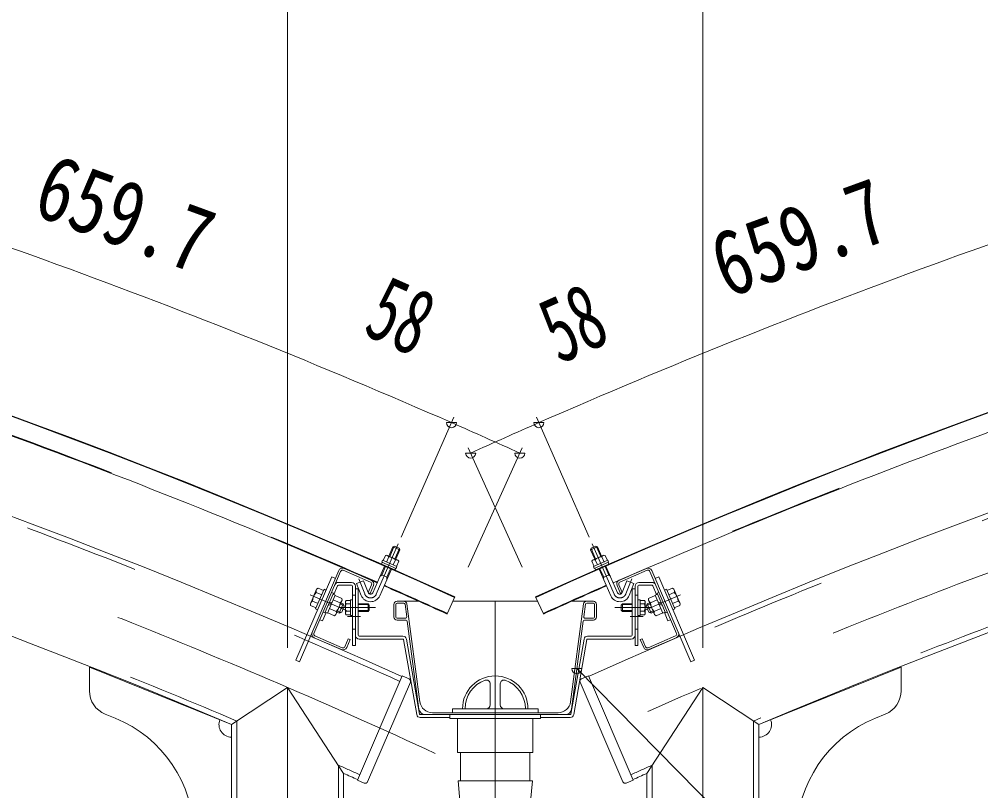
# Model space of a CAD drawing. Units: millimetres, scale not verified. Extents: x -31546 to 31551, y -14700 to 14700.
# Drawn here: x 20052 to 22726, y 9261 to 11405 of the extents above; entities that cross this region are included whole.
import ezdxf
from ezdxf.enums import TextEntityAlignment as Align

# ---------------------------------------------------------------- set-up
doc = ezdxf.new("R2010")
doc.units = ezdxf.units.MM
doc.header["$LTSCALE"] = 80
doc.linetypes.add('USER2', pattern=[10, 4, -6])
doc.linetypes.add('USER3', pattern=[24, 12, -5, 2, -5])
for name, color, linetype, lineweight in [('0-6_2-02BOLD', 7, 'Continuous', 18), ('0-7_2-12HIDDEN', 3, 'USER2', 18), ('0-8_2-22CENTER', 3, 'USER3', 18), ('0-9_2-42THIN', 4, 'Continuous', 18), ('0-A_2-52DIM', 3, 'Continuous', 18)]:
    doc.layers.add(name, color=color, linetype=linetype, lineweight=lineweight)
doc.styles.add('ＭＳ ゴシック', font='')
doc.styles.get('ＭＳ ゴシック').set_extended_font_data('MS Gothic')

msp = doc.modelspace()

# ---------------------------------------------------------------- linework, layer by layer
at = {"layer": '0-6_2-02BOLD'}
for p, q in [((21080.16, 9912.69), (21091.62, 9938.81)), ((21110.85, 9930.37), (21091.62, 9938.81)), ((21641.18, 9930.37), (21660.41, 9938.81)), ((21652.64, 9904.25), (21641.18, 9930.37)), ((21671.87, 9912.69), (21660.41, 9938.81)), ((21062.72, 9901.23), (21060.6, 9896.42)), ((21060.6, 9896.42), (21100.67, 9878.85)), ((21079.82, 9910.91), (21073.5, 9896.5)), ((21074.08, 9915.36), (21105.48, 9901.58)), ((21098.32, 9902.79), (21092, 9888.38)), ((21107.57, 9898.73), (21101.25, 9884.33)), ((21105.48, 9901.58), (21107.57, 9898.73)), ((21646.55, 9901.58), (21644.46, 9898.73)), ((21644.46, 9898.73), (21650.78, 9884.33)), ((21677.96, 9915.36), (21646.55, 9901.58)), ((21691.43, 9896.42), (21651.36, 9878.85)), ((21653.71, 9902.79), (21660.03, 9888.38)), ((21672.21, 9910.91), (21678.53, 9896.5)), ((21689.32, 9901.23), (21691.43, 9896.42)), ((21689.9, 9895.75), (21692.14, 9890.62)), ((20940.85, 9872.82), (20831.79, 9619.51)), ((20945.99, 9870.61), (20871.81, 9698.3)), ((20953.35, 9873.54), (21029.22, 9840.88)), ((20955.57, 9878.68), (21031.43, 9846.02)), ((21035.7, 9811.32), (21068.07, 9885.12)), ((21054.93, 9802.89), (21087.3, 9876.68)), ((21099.14, 9879.52), (21096.9, 9874.39)), ((21652.89, 9879.52), (21655.14, 9874.39)), ((21692.14, 9890.62), (21655.14, 9874.39)), ((21697.1, 9802.89), (21664.73, 9876.68)), ((21716.34, 9811.32), (21683.96, 9885.12)), ((21796.47, 9878.68), (21720.6, 9846.02)), ((21798.68, 9873.54), (21722.81, 9840.88)), ((21806.04, 9870.61), (21880.22, 9698.3)), ((21811.18, 9872.82), (21920.25, 9619.51)), ((21057.7, 9861.49), (21076.93, 9853.05)), ((21694.33, 9861.49), (21675.1, 9853.05)), ((21820.59, 9850.97), (21830.88, 9855.4)), ((20900.09, 9820.64), (20876.56, 9765.99)), ((20879.37, 9821.18), (20883.27, 9824.09)), ((20883.27, 9824.09), (20898.72, 9817.45)), ((20900.09, 9820.64), (20905.24, 9818.43)), ((20937.41, 9830.32), (20927.09, 9806.35)), ((20939.66, 9839.85), (20976.51, 9839.85)), ((20939.66, 9831.8), (20976.51, 9831.8)), ((20978.96, 9829.35), (20978.96, 9664.85)), ((20987.01, 9664.85), (20987.01, 9829.35)), ((20995.06, 9822.35), (20987.01, 9822.35)), ((21003.2, 9803.95), (20990.48, 9836.56)), ((20995.06, 9692.97), (20995.06, 9822.35)), ((21037.29, 9831.3), (21027.88, 9809.44)), ((21714.74, 9831.3), (21724.16, 9809.44)), ((21748.83, 9803.95), (21761.56, 9836.56)), ((21756.97, 9822.35), (21765.02, 9822.35)), ((21756.97, 9692.97), (21756.97, 9822.35)), ((21765.02, 9664.85), (21765.02, 9829.35)), ((21773.07, 9829.35), (21773.07, 9664.85)), ((21812.36, 9839.85), (21775.52, 9839.85)), ((21812.37, 9831.8), (21775.52, 9831.8)), ((21814.62, 9830.32), (21824.93, 9806.35)), ((21851.94, 9820.64), (21846.8, 9818.43)), ((21851.94, 9820.64), (21875.47, 9765.99)), ((21868.76, 9824.09), (21853.32, 9817.45)), ((21872.66, 9821.18), (21868.76, 9824.09)), ((20867.69, 9787.9), (20883.13, 9781.25)), ((20878.08, 9812.03), (20893.52, 9805.38)), ((20931.27, 9804.55), (20909.68, 9754.4)), ((20925.81, 9809.57), (20920.67, 9811.78)), ((20924.84, 9807.32), (20931.27, 9804.55)), ((20944.32, 9783.5), (20925.67, 9791.54)), ((20950.09, 9790.73), (20932.65, 9750.23)), ((20959.36, 9787), (20961.12, 9790.05)), ((20961.12, 9790.05), (20973.36, 9790.05)), ((20973.36, 9791.72), (20973.36, 9747.97)), ((20973.36, 9791.72), (20978.96, 9791.72)), ((21263.79, 9799.92), (21242.16, 9752.09)), ((21488.25, 9799.92), (21509.88, 9752.09)), ((21778.67, 9791.72), (21773.07, 9791.72)), ((21778.67, 9791.72), (21778.67, 9747.97)), ((21790.9, 9790.05), (21778.67, 9790.05)), ((21792.67, 9787), (21790.9, 9790.05)), ((21801.95, 9790.73), (21802.52, 9795.57)), ((21802.52, 9795.57), (21821.17, 9803.6)), ((21807.71, 9783.5), (21826.36, 9791.54)), ((21826.22, 9809.57), (21831.37, 9811.78)), ((21826.22, 9809.57), (21849.76, 9754.92)), ((21873.95, 9812.03), (21858.52, 9805.38)), ((21884.34, 9787.9), (21868.9, 9781.25)), ((20876.56, 9765.99), (20881.71, 9763.78)), ((20920.47, 9779.47), (20911.27, 9775.81)), ((20914.05, 9782.24), (20923.24, 9785.91)), ((20933.94, 9759.38), (20915.28, 9767.41)), ((20953.34, 9780.57), (20942.27, 9754.85)), ((20953.34, 9780.57), (20946.91, 9783.34)), ((20949.16, 9757.6), (20956.08, 9773.67)), ((20953.34, 9780.57), (20956.08, 9773.67)), ((20961.12, 9779.95), (20973.36, 9779.95)), ((21022.36, 9780.35), (20995.06, 9780.35)), ((21022.36, 9780.34), (21025.86, 9776.85)), ((21022.36, 9780.34), (21022.36, 9759.35)), ((21025.86, 9762.85), (21025.86, 9776.85)), ((21094.26, 9743.72), (21094.26, 9778.72)), ((21099.51, 9743.72), (21099.51, 9778.72)), ((21163.4, 9787.47), (21103.01, 9787.47)), ((21121.6, 9782.22), (21103.01, 9782.22)), ((21129.74, 9744.19), (21125.07, 9779.19)), ((21166.55, 9508.09), (21130.28, 9779.88)), ((21258.16, 9787.47), (21493.87, 9787.47)), ((21585.47, 9508.09), (21621.75, 9779.88)), ((21588.63, 9787.47), (21649.01, 9787.47)), ((21622.28, 9744.19), (21626.95, 9779.19)), ((21630.42, 9782.22), (21649.01, 9782.22)), ((21652.51, 9743.72), (21652.51, 9778.72)), ((21657.76, 9743.72), (21657.76, 9778.72)), ((21729.67, 9780.34), (21726.17, 9776.85)), ((21726.17, 9762.85), (21726.17, 9776.85)), ((21729.67, 9780.35), (21756.97, 9780.35)), ((21729.67, 9780.34), (21729.67, 9759.35)), ((21790.9, 9779.95), (21778.67, 9779.95)), ((21798.69, 9780.57), (21795.95, 9773.67)), ((21802.87, 9757.6), (21795.95, 9773.67)), ((21798.69, 9780.57), (21805.13, 9783.34)), ((21798.69, 9780.57), (21809.77, 9754.85)), ((21818.1, 9759.38), (21836.75, 9767.41)), ((21837.99, 9782.24), (21828.79, 9785.91)), ((21831.56, 9779.47), (21840.76, 9775.81)), ((21875.47, 9765.99), (21870.33, 9763.78)), ((20888.14, 9736.24), (20895.53, 9733.05)), ((20905.5, 9756.2), (20895.53, 9733.05)), ((20903.25, 9757.17), (20909.68, 9754.4)), ((20928.74, 9747.31), (20910.09, 9755.34)), ((20932.65, 9750.23), (20928.74, 9747.31)), ((20942.27, 9754.85), (20935.83, 9757.62)), ((20949.16, 9757.6), (20942.27, 9754.85)), ((20961.12, 9759.74), (20973.36, 9759.74)), ((20973.36, 9747.97), (20978.96, 9747.97)), ((21126.27, 9740.22), (21103.01, 9740.22)), ((21103.01, 9734.97), (21127.91, 9734.97)), ((21649.01, 9734.97), (21624.12, 9734.97)), ((21625.75, 9740.22), (21649.01, 9740.22)), ((21778.67, 9747.97), (21773.07, 9747.97)), ((21790.9, 9759.74), (21778.67, 9759.74)), ((21802.87, 9757.6), (21809.77, 9754.85)), ((21809.77, 9754.85), (21816.2, 9757.62)), ((21848.79, 9757.17), (21842.36, 9754.4)), ((21846.52, 9756.2), (21856.49, 9733.05)), ((21849.76, 9754.92), (21854.9, 9757.13)), ((21863.88, 9736.24), (21856.49, 9733.05)), ((21163.98, 9487.66), (21131.38, 9731.93)), ((21588.04, 9487.66), (21620.64, 9731.93)), ((20872.52, 9685.8), (20948.39, 9653.14)), ((20874.73, 9690.95), (20950.6, 9658.28)), ((20967.38, 9683.07), (20957.96, 9661.21)), ((20972.51, 9680.85), (20963.11, 9658.99)), ((20967.38, 9683.07), (20972.51, 9680.85)), ((20997.51, 9690.52), (21119.34, 9690.52)), ((20997.51, 9682.47), (21119.34, 9682.47)), ((21157.83, 9472.52), (21121.06, 9681.03)), ((21128.99, 9682.42), (21165.76, 9473.92)), ((21623.03, 9682.42), (21586.27, 9473.92)), ((21594.2, 9472.52), (21630.96, 9681.03)), ((21754.52, 9690.52), (21632.68, 9690.52)), ((21754.52, 9682.47), (21632.68, 9682.47)), ((21784.66, 9683.07), (21779.52, 9680.85)), ((21779.52, 9680.85), (21788.93, 9658.99)), ((21784.66, 9683.07), (21794.07, 9661.21)), ((21877.3, 9690.95), (21801.43, 9658.28)), ((21879.51, 9685.8), (21803.64, 9653.14)), ((20987.01, 9664.85), (20978.96, 9664.85)), ((21765.02, 9664.85), (21773.07, 9664.85)), ((20247.38, 9604.7), (20247.38, 9538.65)), ((22504.65, 9604.7), (22109.45, 9444.93)), ((22504.65, 9604.7), (22504.65, 9538.65)), ((21117.08, 9579.82), (20992.55, 9290.48)), ((21117.08, 9579.82), (21136.38, 9571.52)), ((21634.95, 9579.82), (21615.66, 9571.52)), ((21634.95, 9579.82), (21759.48, 9290.48)), ((20798.52, 9547.9), (20642.59, 9444.93)), ((20954.44, 9309.27), (20798.52, 9547.9)), ((21140.04, 9562.32), (21021.04, 9285.84)), ((21362.01, 9499.42), (21362.01, 9558.21)), ((21390.01, 9499.42), (21390.01, 9558.21)), ((21612, 9562.32), (21730.99, 9285.84)), ((20291.15, 9473.76), (20318.77, 9462.59)), ((21167.48, 9472.47), (21584.54, 9472.47)), ((21201.25, 9477.72), (21550.78, 9477.72)), ((21250.01, 9472.47), (21250.01, 9461.97)), ((21257.02, 9488.92), (21257.02, 9478.42)), ((21502.01, 9472.47), (21502.01, 9461.97)), ((22460.89, 9473.76), (22433.26, 9462.59)), ((21167.48, 9464.42), (21250.01, 9464.42)), ((21250.01, 9461.97), (21502.01, 9461.97)), ((21271.02, 9461.97), (21271.02, 9367.47)), ((21481.01, 9461.97), (21481.01, 9367.47)), ((21502.01, 9464.42), (21584.54, 9464.42)), ((22109.45, 9444.93), (22109.45, 7878.4)), ((21271.02, 9367.47), (21481.01, 9367.47)), ((21279.75, 9367.47), (21279.75, 9288.31)), ((21472.26, 9367.47), (21472.26, 9288.31)), ((20954.44, 9309.27), (20954.44, 9092.88)), ((21797.6, 9309.27), (21797.6, 7878.4)), ((20992.55, 9290.48), (21011.85, 9282.18)), ((21272.75, 9288.31), (21479.26, 9288.31)), ((21272.75, 9288.31), (21279.77, 9211.31)), ((21759.48, 9290.48), (21740.19, 9282.18))]:
    msp.add_line(p, q, dxfattribs=at)
for points in [[(21099.4, 9904.25), (21110.85, 9930.37), (21109.05, 9934.98), (21096.23, 9940.61), (21091.62, 9938.81)], [(21641.18, 9930.37), (21642.98, 9934.98), (21655.8, 9940.61), (21660.41, 9938.81)], [(21062.13, 9895.75), (21059.89, 9890.62), (21096.9, 9874.39)], [(21062.72, 9901.23), (21102.78, 9883.65), (21100.67, 9878.85)], [(21074.08, 9915.36), (21070.56, 9914.97), (21064.24, 9900.56)], [(21689.32, 9901.23), (21649.26, 9883.65), (21651.36, 9878.85)], [(21677.96, 9915.36), (21681.47, 9914.97), (21687.79, 9900.56)], [(20931.44, 9850.97), (20921.15, 9855.4), (20821.5, 9623.93), (20831.79, 9619.51)], [(21022.76, 9811.59), (21010.04, 9844.19), (20990.48, 9836.56)], [(21729.27, 9811.59), (21741.99, 9844.19), (21761.56, 9836.56)], [(21830.88, 9855.4), (21930.54, 9623.93), (21920.25, 9619.51)], [(20879.37, 9821.18), (20861.93, 9780.67), (20862.5, 9775.84), (20877.94, 9769.18)], [(21032.15, 9833.52), (21022.74, 9811.66), (21027.88, 9809.44)], [(21719.88, 9833.52), (21729.3, 9811.66), (21724.16, 9809.44)], [(21872.66, 9821.18), (21890.11, 9780.67), (21889.54, 9775.84), (21874.1, 9769.18)], [(20925.81, 9809.57), (20902.28, 9754.92), (20897.13, 9757.13)], [(20950.09, 9790.73), (20949.52, 9795.57), (20930.87, 9803.6)], [(21801.95, 9790.73), (21819.38, 9750.23), (21823.29, 9747.31), (21841.95, 9755.34)], [(21827.19, 9807.32), (21820.76, 9804.55), (21842.36, 9754.4)], [(20959.36, 9787), (20959.36, 9752.7), (20961.12, 9749.64), (20973.36, 9749.64)], [(21025.86, 9762.85), (21022.36, 9759.35), (20995.06, 9759.35)], [(21726.17, 9762.85), (21729.67, 9759.35), (21756.97, 9759.35)], [(21792.67, 9787), (21792.67, 9752.7), (21790.9, 9749.64), (21778.67, 9749.64)], [(20247.38, 9604.7), (20642.59, 9444.93), (20642.59, 8553.9)], [(21797.6, 9309.27), (21953.52, 9547.9), (22109.45, 9444.93)], [(21257.02, 9488.92), (21495.02, 9488.92), (21495.02, 9478.42)], [(21472.26, 9143.91), (21472.26, 9211.34), (21479.26, 9288.31)]]:
    msp.add_lwpolyline(points, dxfattribs=at)
for centre, radius, start, end in [((13880.21, -6526.52), 17916.67, 65.66528, 89.30167), ((13880.21, -6526.52), 17918.42, 65.66528, 89.30167), ((28871.82, -6526.52), 17918.42, 90.69833, 114.33472), ((28871.82, -6526.52), 17916.67, 90.69833, 114.33472), ((13880.21, -6526.52), 17655.92, 65.80466, 88.854), ((28871.82, -6526.52), 17655.92, 91.146, 114.19534), ((13880.21, -6526.52), 17344.08, 67.05199, 88.16655), ((28871.82, -6526.52), 17344.08, 91.83345, 112.94801), ((13880.21, -6526.52), 17865.92, 66.34795, 73.66327), ((28871.82, -6526.52), 17865.92, 106.33673, 113.65205), ((21072.64, 9907.13), 8.11, 27.78282, 66.31427), ((21077.81, 9881.19), 29.79, 46.48515, 86.1456), ((21100.4, 9894.96), 8.11, 66.31427, 104.8605), ((21651.63, 9894.96), 8.11, 75.1395, 113.68573), ((21674.22, 9881.19), 29.79, 93.8544, 133.51485), ((21679.39, 9907.13), 8.11, 113.68573, 152.21718), ((20951.13, 9868.4), 11.2, 66.70598, 156.70598), ((20951.13, 9868.4), 5.6, 66.70598, 156.70598), ((21800.9, 9868.4), 11.2, 23.29402, 113.29402), ((21800.9, 9868.4), 5.6, 23.29402, 113.29402), ((21027, 9835.73), 11.2, 336.70598, 66.70598), ((21725.03, 9835.73), 11.2, 113.29402, 203.29402), ((20887.68, 9815.04), 10.07, 156.70598, 197.4328), ((20939.66, 9829.35), 10.5, 90, 156.70663), ((20939.66, 9829.35), 2.45, 90, 156.7186), ((20976.51, 9829.35), 10.5, 0, 90), ((20976.51, 9829.35), 2.45, 0, 90), ((21027, 9835.73), 5.6, 336.70598, 66.70598), ((13880.21, -6526.52), 17865.92, 65.66528, 66.28061), ((28871.82, -6526.52), 17865.92, 113.71939, 114.33472), ((21725.03, 9835.73), 5.6, 113.29402, 203.29402), ((21775.52, 9829.35), 10.5, 90, 180), ((21775.52, 9829.35), 2.45, 90, 180), ((21812.36, 9829.35), 10.5, 23.29337, 90), ((21812.37, 9829.35), 2.45, 23.2814, 90), ((21864.35, 9815.04), 10.07, 342.5672, 23.29402), ((20872.1, 9778.85), 10.07, 115.97916, 156.70598), ((20904.27, 9786.45), 36.61, 135.68057, 177.73138), ((20939.91, 9792.55), 10.07, 295.97916, 336.70598), ((21029.29, 9814.13), 28, 201.31427, 336.34033), ((21029.29, 9814.13), 7, 201.31427, 336.36641), ((21722.75, 9814.13), 28, 203.65967, 338.68573), ((21722.75, 9814.13), 7, 203.63359, 338.68573), ((21812.12, 9792.55), 10.07, 203.29402, 244.02084), ((21847.76, 9786.45), 36.61, 2.26862, 44.31943), ((21879.94, 9778.85), 10.07, 23.29402, 64.02084), ((20907.75, 9784.96), 36.61, 315.68057, 357.73138), ((20989.14, 9769.85), 29.79, 160.16866, 199.8291), ((20967.47, 9785), 8.11, 180, 218.53142), ((21103.01, 9778.72), 8.75, 90, 180), ((21103.01, 9778.72), 3.5, 90, 180), ((21121.6, 9778.72), 8.75, 7.60199, 90), ((21121.6, 9778.72), 3.5, 7.60419, 90), ((21630.42, 9778.72), 8.75, 90, 172.39799), ((21630.42, 9778.72), 3.5, 90, 172.39578), ((21649.01, 9778.72), 8.75, 0, 90), ((21649.01, 9778.72), 3.5, 0, 90), ((21784.56, 9785), 8.11, 321.46858, 0), ((21762.88, 9769.85), 29.79, 340.1709, 19.83134), ((21844.29, 9784.96), 36.61, 182.26862, 224.31943), ((20924.33, 9756.36), 10.07, 336.70598, 17.4328), ((20967.46, 9754.69), 8.11, 141.45375, 180), ((21103.01, 9743.72), 8.75, 180, 270), ((21103.01, 9743.72), 3.5, 180, 270), ((21126.27, 9743.72), 3.5, 270, 7.60158), ((21127.91, 9731.47), 3.5, 7.60419, 90), ((21624.12, 9731.47), 3.5, 90, 172.39578), ((21625.75, 9743.72), 3.5, 172.39841, 270), ((21649.01, 9743.72), 3.5, 270, 0), ((21649.01, 9743.72), 8.75, 270, 0), ((21784.56, 9754.69), 8.11, 0, 38.54625), ((21827.7, 9756.36), 10.07, 162.5672, 203.29402), ((20876.95, 9696.09), 11.2, 156.70598, 246.70598), ((20876.95, 9696.09), 5.6, 156.70598, 246.70598), ((20997.51, 9692.97), 10.5, 180, 270), ((20997.51, 9692.97), 2.45, 180, 270), ((21119.34, 9680.72), 9.8, 10.00009, 90), ((21119.34, 9680.72), 1.75, 10.00024, 90), ((21632.68, 9680.72), 9.8, 90, 169.99988), ((21632.68, 9680.72), 1.75, 90, 169.99973), ((21754.52, 9692.97), 2.45, 270, 0), ((21754.52, 9692.97), 10.5, 270, 0), ((21875.08, 9696.09), 5.6, 293.29402, 23.29402), ((21875.08, 9696.09), 11.2, 293.29402, 23.29402), ((20952.82, 9663.42), 11.2, 246.70598, 336.70598), ((20952.82, 9663.42), 5.6, 246.70598, 336.70598), ((21799.21, 9663.42), 11.2, 203.29402, 293.29402), ((21799.21, 9663.42), 5.6, 203.29402, 293.29402), ((21376.01, 9488.92), 91, 0, 180), ((21133.6, 9565.09), 7, 336.71333, 66.71333), ((21376.01, 9488.92), 84, 109.47118, 180), ((21351.52, 9558.21), 10.5, 0, 109.47488), ((21400.51, 9558.21), 10.5, 70.52512, 180), ((21376.01, 9488.92), 84, 0, 70.52882), ((21618.43, 9565.09), 7, 113.28667, 203.28667), ((20317.38, 9538.65), 70, 180, 247.98738), ((22434.65, 9538.65), 70, 292.01262, 0), ((21201.25, 9512.72), 35, 187.60286, 270), ((21351.52, 9499.42), 10.5, 270, 0), ((21400.51, 9499.42), 10.5, 180, 270), ((21550.78, 9512.72), 35, 270, 352.39711), ((21167.48, 9474.22), 9.8, 189.99997, 270), ((21181.33, 9489.97), 17.5, 187.60313, 270), ((21167.48, 9474.22), 1.75, 190.00024, 270), ((21570.69, 9489.97), 17.5, 270, 352.39684), ((21584.54, 9474.22), 1.75, 270, 349.99973), ((21584.54, 9474.22), 9.8, 270, 350.00005), ((20187.59, 9138.1), 350, 0, 67.98738), ((20642.59, 9444.93), 35, 157.98738, 270), ((22109.45, 9444.93), 35, 270, 22.01262), ((22564.45, 9138.1), 350, 112.01262, 180), ((13880.21, -6526.52), 17344.08, 65.78831, 65.92853), ((28871.82, -6526.52), 17344.08, 114.07147, 114.21169), ((21014.61, 9288.61), 7, 246.71333, 336.71333), ((21737.42, 9288.61), 7, 203.28667, 293.28667)]:
    msp.add_arc(centre, radius, start, end, dxfattribs=at)
at = {"layer": '0-7_2-12HIDDEN'}
for p, q in [((20987.01, 9804.85), (20978.96, 9804.85)), ((21765.02, 9804.85), (21773.07, 9804.85)), ((20987.01, 9710.35), (20978.96, 9710.35)), ((21765.02, 9710.35), (21773.07, 9710.35)), ((20657.29, 9454.66), (20657.29, 8553.9)), ((22094.75, 9454.67), (22094.75, 7878.4)), ((20939.74, 9331.92), (20939.74, 9087.53)), ((21812.3, 9331.92), (21812.3, 7878.4))]:
    msp.add_line(p, q, dxfattribs=at)
for centre, radius, start, end in [((13880.21, -6526.52), 17641.22, 65.80389, 88.854), ((28871.82, -6526.52), 17641.22, 91.146, 114.19611), ((13880.21, -6526.52), 17358.77, 67.01984, 88.21622), ((28871.82, -6526.52), 17358.77, 91.78378, 112.98013), ((13880.21, -6526.52), 17867.67, 66.34795, 73.66328), ((28871.82, -6526.52), 17867.67, 106.33672, 113.65205), ((13880.21, -6526.52), 17867.67, 65.66528, 66.28061), ((28871.82, -6526.52), 17867.67, 113.71939, 114.33472), ((13880.21, -6526.52), 17358.77, 65.78909, 66.00333), ((28871.82, -6526.52), 17358.77, 113.99666, 114.21091)]:
    msp.add_arc(centre, radius, start, end, dxfattribs=at)
at = {"layer": '0-8_2-22CENTER'}
for p, q in [((21106.51, 9946.61), (21045.31, 9807.1)), ((21645.52, 9946.61), (21706.73, 9807.1)), ((20996.44, 9850.16), (21012.98, 9807.77)), ((21755.59, 9850.16), (21739.05, 9807.77)), ((20861, 9805.08), (20962.27, 9761.48)), ((21891.03, 9805.08), (21789.77, 9761.48)), ((21043.36, 9769.85), (20941.85, 9769.85)), ((21376.01, 9786.67), (21376.01, 9143.91)), ((21708.67, 9769.85), (21810.17, 9769.85)), ((21001.01, 9745.35), (20964.96, 9745.35)), ((21751.02, 9745.35), (21787.07, 9745.35)), ((20798.52, 9547.9), (20798.52, -1302.1)), ((21953.52, 9547.9), (21953.52, -1302.1))]:
    msp.add_line(p, q, dxfattribs=at)
for centre, radius, start, end in [((13880.21, -6526.52), 17500, 65.24121, 90), ((28871.82, -6526.52), 17500, 90, 114.75879), ((21029.29, 9814.13), 17.5, 201.31427, 336.31427), ((21722.75, 9814.13), 17.5, 203.68573, 338.68573)]:
    msp.add_arc(centre, radius, start, end, dxfattribs=at)
at = {"layer": '0-9_2-42THIN'}
for p, q in [((21082.73, 9911.56), (21095.31, 9940.24)), ((21096.83, 9905.38), (21109.41, 9934.06)), ((21655.2, 9905.38), (21642.62, 9934.06)), ((21669.3, 9911.56), (21656.72, 9940.24)), ((21074.37, 9854.18), (21084.74, 9877.81)), ((21677.66, 9854.18), (21667.3, 9877.81)), ((21074.99, 9848.61), (21074.37, 9854.18)), ((21677.05, 9848.61), (21677.66, 9854.18)), ((20937.22, 9760.83), (20946.86, 9756.68)), ((20945.52, 9780.12), (20955.17, 9775.97)), ((21024.45, 9778.25), (20995.06, 9778.25)), ((21024.45, 9761.45), (20995.06, 9761.45)), ((21727.57, 9778.25), (21756.97, 9778.25)), ((21727.57, 9761.45), (21756.97, 9761.45)), ((21806.51, 9780.12), (21796.87, 9775.97)), ((21814.81, 9760.83), (21805.17, 9756.68))]:
    msp.add_line(p, q, dxfattribs=at)
for points in [[(21055.75, 9857.05), (21060.27, 9860.37), (21070.64, 9883.99)], [(21696.28, 9857.05), (21691.76, 9860.37), (21681.4, 9883.99)]]:
    msp.add_lwpolyline(points, dxfattribs=at)
at = {"layer": '0-A_2-52DIM'}
for p, q in [((20798.52, 9657.93), (20798.52, 12365.45)), ((21953.52, 9657.93), (21953.52, 12365.45)), ((21114.75, 9965.4), (21261.06, 10298.93)), ((21637.28, 9965.4), (21490.97, 10298.93)), ((21268.44, 10283.83), (21240.44, 10283.83)), ((21511.59, 10283.83), (21483.59, 10283.83)), ((21321.66, 10199.23), (21293.66, 10199.23)), ((21300.87, 10214.25), (21450.94, 9882.4)), ((21451.17, 10214.25), (21301.09, 9882.4)), ((21458.37, 10199.23), (21430.37, 10199.23)), ((21616.82, 9600.38), (21588.82, 9600.38)), ((22691.37, 8496.09), (21602.82, 9600.38))]:
    msp.add_line(p, q, dxfattribs=at)
for centre, radius, start, end in [((13880.23, -6526.48), 18356.62, 66.31429, 73.69698), ((28871.81, -6526.48), 18356.62, 106.30302, 113.68571), ((21254.44, 10283.83), 14, 180, 0), ((13879.26, -6528.68), 18359.03, 65.66539, 66.31429), ((28872.77, -6528.68), 18359.03, 113.68571, 114.33461), ((21497.59, 10283.83), 14, 180, 0), ((21307.66, 10199.23), 14, 180, 0), ((21444.37, 10199.23), 14, 180, 0), ((21602.82, 9600.38), 14, 180, 0)]:
    msp.add_arc(centre, radius, start, end, dxfattribs=at)

# ---------------------------------------------------------------- texts
at = {"layer": '0-A_2-52DIM', "color": 7, "style": 'ＭＳ ゴシック'}
for s, rotation, width, p in [('659.7', 340.006, 0.8, (20063.99, 10813.38)), ('659.7', 19.994, 0.8, (22038.81, 10577.15)), ('58', 335.989, 0.65, (20981.18, 10482.18)), ('58', 24.011, 0.65, (21576.6, 10395.66))]:
    msp.add_text(s, height=182.3, rotation=rotation, dxfattribs=dict(at, width=width)).set_placement(p, align=Align.BOTTOM_LEFT)

doc.saveas('drawing.dxf')
